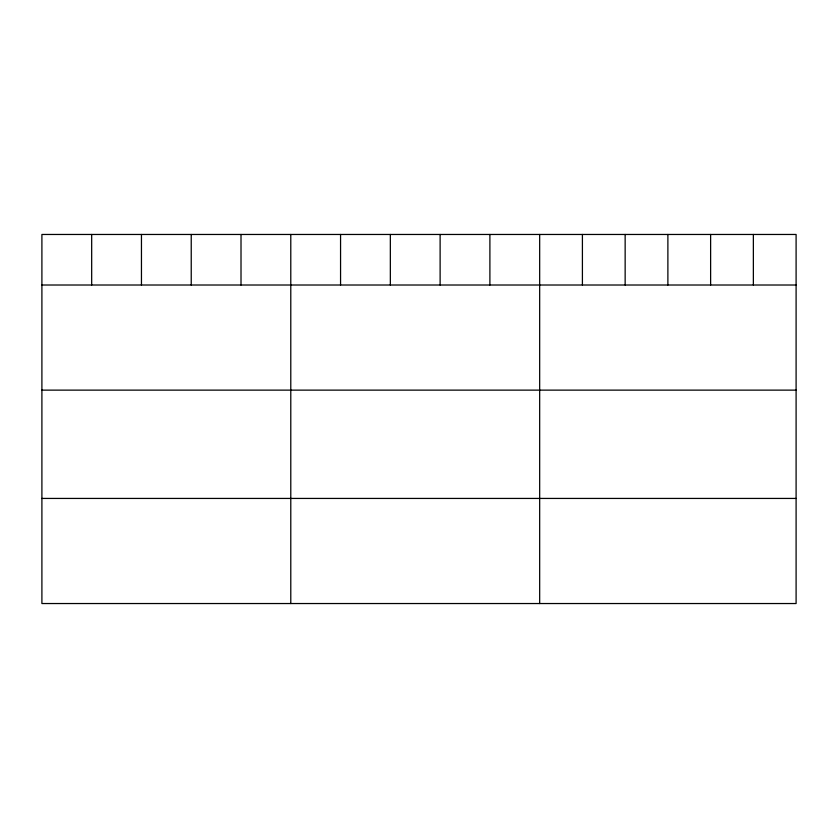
<?xml version="1.0" encoding="UTF-8"?>
<svg xmlns="http://www.w3.org/2000/svg" width="838" height="838" viewBox="0 0 838 838"><rect width="100%" height="100%" fill="white"/><g stroke="black" fill="none" stroke-linecap="round" stroke-linejoin="round"><path stroke-width="1.26" d="M796.1 285.014L796.1 603.538L41.9 603.538L41.9 234.462L796.1 234.462L796.1 285.014L41.9 285.014M41.9 390.131L796.1 390.131M41.9 498.432L796.1 498.432M753.362 234.462L753.362 285.014M710.624 234.462L710.624 285.014M667.886 234.462L667.886 285.014M625.148 234.462L625.148 285.014M582.41 234.462L582.41 285.014M539.672 234.462L539.672 603.538M489.895 234.462L489.895 285.014M440.118 234.462L440.118 285.014M390.34 234.462L390.34 285.014M340.563 234.462L340.563 285.014M290.786 234.462L290.786 603.538M241.009 234.462L241.009 285.014M191.232 234.462L191.232 285.014M141.454 234.462L141.454 285.014M91.677 234.462L91.677 285.014"/></g></svg>
